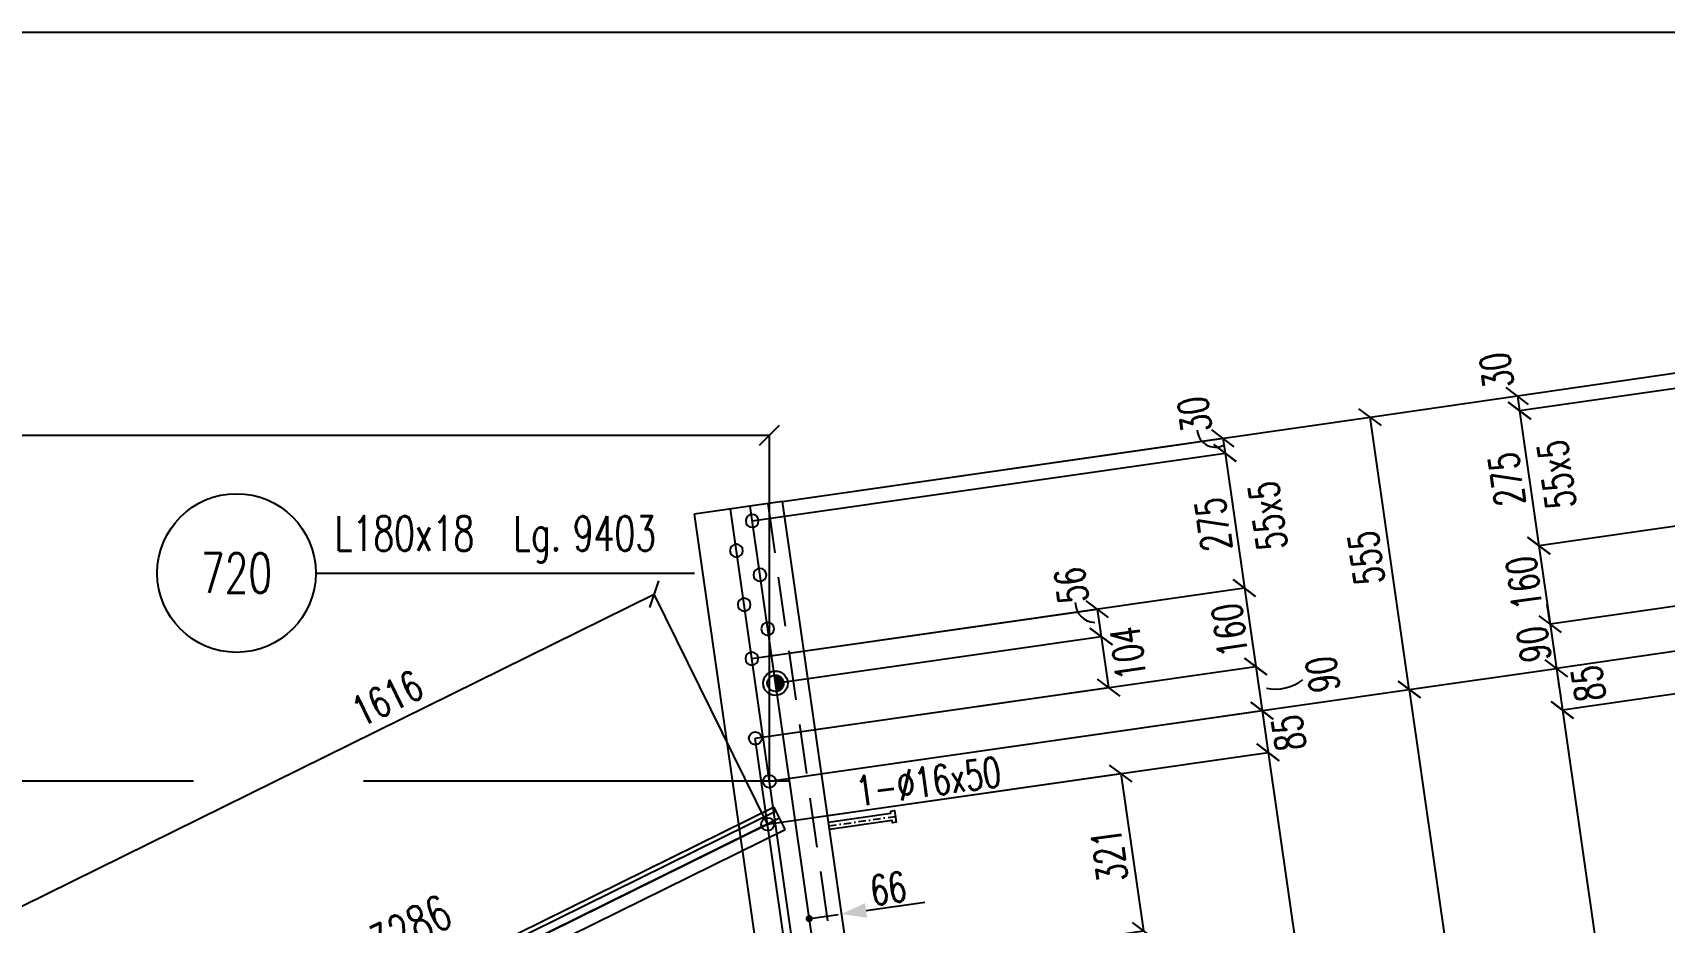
# Model space of a CAD drawing. Extents: x 144362 to 160582, y -59241 to -47761.
# Drawn here: x 150772 to 154064, y -49556 to -47761 of the extents above; entities that cross this region are included whole.
import ezdxf
from ezdxf.enums import TextEntityAlignment as Align

# ---------------------------------------------------------------- set-up
doc = ezdxf.new("R2010")
doc.units = 0
doc.header["$LTSCALE"] = 200
doc.header["$MEASUREMENT"] = 0
doc.linetypes.add('DASHDOT', pattern=[1, 0.5, -0.25, 0, -0.25])
doc.linetypes.add('DASHED', pattern=[0.75, 0.5, -0.25])
doc.layers.get('0').update_dxf_attribs({"linetype": 'CONTINUOUS'})
doc.layers.get('DEFPOINTS').update_dxf_attribs({"linetype": 'CONTINUOUS'})
for name, color, linetype in [('ASSI', 3, 'CONTINUOUS'), ('BOLLINI_1', 7, 'CONTINUOUS'), ('Echelon', 3, 'CONTINUOUS'), ('FORI', 2, 'CONTINUOUS'), ('LINEA_ANG', 2, 'CONTINUOUS'), ('LS', 7, 'CONTINUOUS'), ('MZ', 6, 'DASHDOT'), ('QT_MAL', 7, 'CONTINUOUS'), ('QT_MPR', 7, 'CONTINUOUS'), ('QT_MSP', 7, 'CONTINUOUS'), ('TRAT-Y', 7, 'DASHED')]:
    doc.layers.add(name, color=color, linetype=linetype)
doc.styles.add('QUOTE', font='ROMANS8.SHX', dxfattribs={"width": 0.7})
doc.styles.add('RQL', font='ROMANS8.SHX', dxfattribs={"width": 0.7})
doc.styles.add('RS', font='ROMANS8.shx', dxfattribs={"width": 0.7})
doc.styles.get("Standard").update_dxf_attribs({"font": 'ROMANS8.SHX', "width": 0.7})
doc.dimstyles.new('FRECCE1', dxfattribs={"dimtxt": 60, "dimasz": 6.66, "dimexe": 0, "dimexo": 0, "dimgap": 1, "dimtad": 1, "dimdec": 0, "dimzin": 0, "dimdsep": 46, "dimtxsty": 'RS', "dimblk1": 'QUOTP', "dimblk2": 'QUOTF', "dimsah": 1, "dimcen": 0, "dimclrd": 2, "dimclre": 2, "dimclrt": 7, "dimadec": 0, "dimazin": 0, "dimtfac": 1, "dimtdec": 0, "dimtix": 1, "dimtmove": 2, "dimatfit": 3, "dimldrblk": 'QUOTP', "dimfxl": 1, "dimtolj": 1, "dimtzin": 0, "dimarcsym": 0})
doc.dimstyles.new('TRATTO_20', dxfattribs={"dimscale": 0, "dimtxt": 60, "dimasz": 40, "dimexe": 0, "dimexo": 0, "dimgap": 10, "dimtad": 1, "dimrnd": 0.5, "dimdsep": 46, "dimtxsty": 'RS', "dimblk1": 'OBLIQUE', "dimblk2": 'OBLIQUE', "dimsah": 1, "dimcen": 0.09, "dimclrd": 2, "dimclre": 2, "dimclrt": 7, "dimadec": 0, "dimazin": 0, "dimtfac": 1, "dimtix": 1, "dimtmove": 2, "dimatfit": 3, "dimfxl": 1, "dimtolj": 1, "dimtzin": 0, "dimarcsym": 0})

# ---------------------------------------------------------------- blocks, each defined once
blk = doc.blocks.new('16')
blk.add_circle((0, 0), 1)
blk = doc.blocks.new('ASSE98')
blk.add_line((0, 0), (1, 0))
at = {"color": 7, "style": 'QUOTE', "width": 0.5, "flags": 1}
for tag, p in [('TI', (1.38308, 6.82731)), ('DI_S', (1.38308, 6.42178)), ('D_S', (1.38308, 6.02092)), ('E_S', (1.38308, 5.68065)), ('NFORI', (1.36454, 5.29792)), ('ALAR', (1.36349, 4.93246)), ('FAM', (1.3775, 4.54645)), ('ALA', (1.38308, 4.19257)), ('DISP2', (1.38308, 3.84971)), ('DISP1', (1.38308, 3.50686)), ('PINZAF', (1.38308, 3.164)), ('PINZAI', (1.38308, 2.82114)), ('TRP', (1.38308, 2.47829)), ('NP', (1.38308, 2.13543)), ('SV', (1.38308, 1.79257)), ('PESO', (1.38308, 1.44971)), ('QUA', (1.38308, 1.10686)), ('LUN', (1.38308, 0.764)), ('PROF', (1.38308, 0.42114)), ('POS', (1.38308, 0.07829))]:
    blk.add_attdef(tag, p, '', height=0.2, dxfattribs=at)
at = {"color": 7, "flags": 1}
for tag, p in [('LAV1', (3.07431, 6.82847)), ('LAV2', (3.07431, 6.49513)), ('LAV3', (3.07431, 6.1618)), ('LAV4', (3.07431, 5.82847)), ('LAV5', (3.07431, 5.49513)), ('LAV6', (3.07431, 5.1618)), ('LAV7', (3.07431, 4.82847)), ('LAV8', (3.07431, 4.49513)), ('LAV9', (3.07431, 4.1618)), ('LAV10', (3.07431, 3.82847))]:
    blk.add_attdef(tag, p, '', height=0.2, dxfattribs=at)
blk = doc.blocks.new('_OBLIQUE')
at = {"color": 0, "linetype": 'ByBlock'}
blk.add_line((-0.5, -0.5), (0.5, 0.5), dxfattribs=at)
blk = doc.blocks.new('*D31')
at = {"layer": 'DEFPOINTS', "color": 0, "transparency": 16777216}
for p in [(152258.6, -49271.5), (153766.6, -50599.7), (152460, -50787.2)]:
    blk.add_point(p, dxfattribs=at)
at = {"layer": 'QT_MPR', "color": 2, "lineweight": -2, "transparency": 16777216}
for p, q in [((152258.6, -49271.5), (153549.4, -49086.3)), ((153549.4, -49086.3), (153766.6, -50599.7)), ((152460, -50787.2), (153766.6, -50599.7))]:
    blk.add_line(p, q, dxfattribs=at)
at = {"layer": 'QT_MPR', "color": 2, "lineweight": -2, "transparency": 16777216, "xscale": 40, "yscale": 40, "zscale": 40}
for p, rotation in [((153549.4, -49086.3), 98.16615670567593), ((153766.6, -50599.7), 278.166156705676)]:
    blk.add_blockref('_OBLIQUE', p, dxfattribs=dict(at, rotation=rotation))
at = {"layer": 'QT_MPR', "color": 7, "transparency": 16777216, "insert": (153605.8, -49851.4), "char_height": 60, "attachment_point": 5, "rotation": 98.1662, "style": 'RS'}
blk.add_mtext('\\A1;1529', dxfattribs=at)
blk = doc.blocks.new('*D30')
at = {"layer": 'DEFPOINTS', "color": 0, "transparency": 16777216}
for p in [(152254.9, -49358), (153460.4, -50578), (152450.7, -50722.9)]:
    blk.add_point(p, dxfattribs=at)
at = {"layer": 'QT_MPR', "color": 2, "lineweight": -2, "transparency": 16777216}
for p, q in [((152254.9, -49358), (153264.5, -49213.1)), ((153264.5, -49213.1), (153460.4, -50578)), ((152450.7, -50722.9), (153460.4, -50578))]:
    blk.add_line(p, q, dxfattribs=at)
at = {"layer": 'QT_MPR', "color": 2, "lineweight": -2, "transparency": 16777216, "xscale": 40, "yscale": 40, "zscale": 40}
for p, rotation in [((153264.5, -49213.1), 98.16615670567593), ((153460.4, -50578), 278.166156705676)]:
    blk.add_blockref('_OBLIQUE', p, dxfattribs=dict(at, rotation=rotation))
at = {"layer": 'QT_MPR', "color": 7, "transparency": 16777216, "insert": (153316.5, -49898.6), "char_height": 60, "attachment_point": 5, "rotation": 98.1662, "style": 'RS'}
blk.add_mtext('\\A1;1379', dxfattribs=at)
blk = doc.blocks.new('*D17')
at = {"layer": 'DEFPOINTS', "color": 0, "transparency": 16777216}
for p in [(153177.9, -48609.3), (152284.7, -48707.1), (152223.7, -48746.2)]:
    blk.add_point(p, dxfattribs=at)
at = {"layer": 'QT_MPR', "color": 2, "lineweight": -2, "transparency": 16777216}
for p, q in [((152284.7, -48707.1), (153173.6, -48579.6)), ((153173.6, -48579.6), (153177.9, -48609.3)), ((152223.7, -48746.2), (153177.9, -48609.3))]:
    blk.add_line(p, q, dxfattribs=at)
at = {"layer": 'QT_MPR', "color": 2, "lineweight": -2, "transparency": 16777216, "xscale": 40, "yscale": 40, "zscale": 40}
for p, rotation in [((153173.6, -48579.6), 98.16615670567533), ((153177.9, -48609.3), 278.1661567056753)]:
    blk.add_blockref('_OBLIQUE', p, dxfattribs=dict(at, rotation=rotation))
at = {"layer": 'QT_MPR', "color": 7, "transparency": 16777216, "insert": (153116.3, -48531.8), "char_height": 60, "attachment_point": 5, "rotation": 98.1662, "style": 'RS'}
blk.add_mtext('\\A1;30', dxfattribs=at)
blk = doc.blocks.new('*D18')
at = {"layer": 'DEFPOINTS', "color": 0, "transparency": 16777216}
for p in [(152223.7, -48746.2), (153216.9, -48881.5), (152223.1, -49024.1)]:
    blk.add_point(p, dxfattribs=at)
at = {"layer": 'QT_MPR', "color": 2, "lineweight": -2, "transparency": 16777216}
for p, q in [((152223.7, -48746.2), (153177.9, -48609.3)), ((153177.9, -48609.3), (153216.9, -48881.5)), ((152223.1, -49024.1), (153216.9, -48881.5))]:
    blk.add_line(p, q, dxfattribs=at)
at = {"layer": 'QT_MPR', "color": 2, "lineweight": -2, "transparency": 16777216, "xscale": 40, "yscale": 40, "zscale": 40}
for p, rotation in [((153177.9, -48609.3), 98.16615670567533), ((153216.9, -48881.5), 278.1661567056753)]:
    blk.add_blockref('_OBLIQUE', p, dxfattribs=dict(at, rotation=rotation))
at = {"layer": 'QT_MPR', "color": 7, "transparency": 16777216, "insert": (153264.2, -48735.8), "char_height": 60, "attachment_point": 5, "rotation": 98.1662, "style": 'RS'}
blk.add_mtext('\\A1;55x5', dxfattribs=at)
blk = doc.blocks.new('*D19')
at = {"layer": 'DEFPOINTS', "color": 0, "transparency": 16777216}
for p in [(152223.7, -48746.2), (153216.9, -48881.5), (152223.1, -49024.1)]:
    blk.add_point(p, dxfattribs=at)
at = {"layer": 'QT_MPR', "color": 2, "lineweight": -2, "transparency": 16777216}
for p, q in [((152223.7, -48746.2), (153177.9, -48609.3)), ((153177.9, -48609.3), (153216.9, -48881.5)), ((152223.1, -49024.1), (153216.9, -48881.5))]:
    blk.add_line(p, q, dxfattribs=at)
at = {"layer": 'QT_MPR', "color": 2, "lineweight": -2, "transparency": 16777216, "xscale": 40, "yscale": 40, "zscale": 40}
for p, rotation in [((153177.9, -48609.3), 98.16615670567533), ((153216.9, -48881.5), 278.1661567056753)]:
    blk.add_blockref('_OBLIQUE', p, dxfattribs=dict(at, rotation=rotation))
at = {"layer": 'QT_MPR', "color": 7, "transparency": 16777216, "insert": (153154.1, -48753.5), "char_height": 60, "attachment_point": 5, "rotation": 98.1662, "style": 'RS'}
blk.add_mtext('\\A1;275', dxfattribs=at)
blk = doc.blocks.new('*D20')
at = {"layer": 'DEFPOINTS', "color": 0, "transparency": 16777216}
for p in [(152223.1, -49024.1), (153239.7, -49039.8), (152230, -49184.7)]:
    blk.add_point(p, dxfattribs=at)
at = {"layer": 'QT_MPR', "color": 2, "lineweight": -2, "transparency": 16777216}
for p, q in [((152223.1, -49024.1), (153216.9, -48881.5)), ((153216.9, -48881.5), (153239.7, -49039.8)), ((152230, -49184.7), (153239.7, -49039.8))]:
    blk.add_line(p, q, dxfattribs=at)
at = {"layer": 'QT_MPR', "color": 2, "lineweight": -2, "transparency": 16777216, "xscale": 40, "yscale": 40, "zscale": 40}
for p, rotation in [((153216.9, -48881.5), 98.16615670567533), ((153239.7, -49039.8), 278.1661567056753)]:
    blk.add_blockref('_OBLIQUE', p, dxfattribs=dict(at, rotation=rotation))
at = {"layer": 'QT_MPR', "color": 7, "transparency": 16777216, "insert": (153187.5, -48966.8), "char_height": 60, "attachment_point": 5, "rotation": 98.1662, "style": 'RS'}
blk.add_mtext('\\A1;160', dxfattribs=at)
blk = doc.blocks.new('*D21')
at = {"layer": 'DEFPOINTS', "color": 0, "transparency": 16777216}
for p in [(153252.5, -49128.9), (152230, -49184.7), (152258.6, -49271.5)]:
    blk.add_point(p, dxfattribs=at)
at = {"layer": 'QT_MPR', "color": 2, "lineweight": -2, "transparency": 16777216}
for p, q in [((152230, -49184.7), (153239.7, -49039.8)), ((153239.7, -49039.8), (153252.5, -49128.9)), ((152258.6, -49271.5), (153252.5, -49128.9))]:
    blk.add_line(p, q, dxfattribs=at)
at = {"layer": 'QT_MPR', "color": 2, "lineweight": -2, "transparency": 16777216, "xscale": 40, "yscale": 40, "zscale": 40}
for p, rotation in [((153239.7, -49039.8), 98.16615670567533), ((153252.5, -49128.9), 278.1661567056753)]:
    blk.add_blockref('_OBLIQUE', p, dxfattribs=dict(at, rotation=rotation))
at = {"layer": 'QT_MPR', "color": 7, "transparency": 16777216, "insert": (153374.8, -49055.8), "char_height": 60, "attachment_point": 5, "rotation": 98.1662, "style": 'RS'}
blk.add_mtext('\\A1;90', dxfattribs=at)
blk = doc.blocks.new('*D22')
at = {"layer": 'DEFPOINTS', "color": 0, "transparency": 16777216}
for p in [(153470.6, -48537), (152284.7, -48707.1), (152258.6, -49271.5)]:
    blk.add_point(p, dxfattribs=at)
at = {"layer": 'LS', "color": 2, "lineweight": -2, "transparency": 16777216}
for p, q in [((152284.7, -48707.1), (153470.6, -48537)), ((153549.4, -49086.3), (153470.6, -48537)), ((152258.6, -49271.5), (153549.4, -49086.3))]:
    blk.add_line(p, q, dxfattribs=at)
at = {"layer": 'LS', "color": 2, "lineweight": -2, "transparency": 16777216, "xscale": 40, "yscale": 40, "zscale": 40}
for p, rotation in [((153470.6, -48537), 98.16615670567533), ((153549.4, -49086.3), 278.1661567056753)]:
    blk.add_blockref('_OBLIQUE', p, dxfattribs=dict(at, rotation=rotation))
at = {"layer": 'LS', "color": 7, "transparency": 16777216, "insert": (153462.8, -48820.9), "char_height": 60, "attachment_point": 5, "rotation": 98.1662, "style": 'RS'}
blk.add_mtext('\\A1;555', dxfattribs=at)
blk = doc.blocks.new('*D23')
at = {"layer": 'DEFPOINTS', "color": 0, "transparency": 16777216}
for p in [(154656.4, -48366.8), (154726, -48387.1), (153771.8, -48524)]:
    blk.add_point(p, dxfattribs=at)
at = {"layer": 'QT_MPR', "color": 2, "lineweight": -2, "transparency": 16777216}
for p, q in [((154656.4, -48366.8), (153767.5, -48494.3)), ((154726, -48387.1), (153771.8, -48524)), ((153767.5, -48494.3), (153771.8, -48524))]:
    blk.add_line(p, q, dxfattribs=at)
at = {"layer": 'QT_MPR', "color": 2, "lineweight": -2, "transparency": 16777216, "xscale": 40, "yscale": 40, "zscale": 40}
for p, rotation in [((153767.5, -48494.3), 98.16615670567491), ((153771.8, -48524), 278.1661567056749)]:
    blk.add_blockref('_OBLIQUE', p, dxfattribs=dict(at, rotation=rotation))
at = {"layer": 'QT_MPR', "color": 7, "transparency": 16777216, "insert": (153725.8, -48443), "char_height": 60, "attachment_point": 5, "rotation": 98.1662, "style": 'RS'}
blk.add_mtext('\\A1;30', dxfattribs=at)
blk = doc.blocks.new('*D24')
at = {"layer": 'DEFPOINTS', "color": 0, "transparency": 16777216}
for p in [(154726, -48387.1), (154804.7, -48653.6), (153810.9, -48796.2)]:
    blk.add_point(p, dxfattribs=at)
at = {"layer": 'QT_MPR', "color": 2, "lineweight": -2, "transparency": 16777216}
for p, q in [((154726, -48387.1), (153771.8, -48524)), ((153771.8, -48524), (153810.9, -48796.2)), ((154804.7, -48653.6), (153810.9, -48796.2))]:
    blk.add_line(p, q, dxfattribs=at)
at = {"layer": 'QT_MPR', "color": 2, "lineweight": -2, "transparency": 16777216, "xscale": 40, "yscale": 40, "zscale": 40}
for p, rotation in [((153771.8, -48524), 98.16615670567491), ((153810.9, -48796.2), 278.1661567056749)]:
    blk.add_blockref('_OBLIQUE', p, dxfattribs=dict(at, rotation=rotation))
at = {"layer": 'QT_MPR', "color": 7, "transparency": 16777216, "insert": (153847, -48652.7), "char_height": 60, "attachment_point": 5, "rotation": 98.1662, "style": 'RS'}
blk.add_mtext('\\A1;55x5', dxfattribs=at)
blk = doc.blocks.new('*D25')
at = {"layer": 'DEFPOINTS', "color": 0, "transparency": 16777216}
for p in [(154726, -48387.1), (154804.7, -48653.6), (153810.9, -48796.2)]:
    blk.add_point(p, dxfattribs=at)
at = {"layer": 'QT_MPR', "color": 2, "lineweight": -2, "transparency": 16777216}
for p, q in [((154726, -48387.1), (153771.8, -48524)), ((153771.8, -48524), (153810.9, -48796.2)), ((154804.7, -48653.6), (153810.9, -48796.2))]:
    blk.add_line(p, q, dxfattribs=at)
at = {"layer": 'QT_MPR', "color": 2, "lineweight": -2, "transparency": 16777216, "xscale": 40, "yscale": 40, "zscale": 40}
for p, rotation in [((153771.8, -48524), 98.16615670567491), ((153810.9, -48796.2), 278.1661567056749)]:
    blk.add_blockref('_OBLIQUE', p, dxfattribs=dict(at, rotation=rotation))
at = {"layer": 'QT_MPR', "color": 7, "transparency": 16777216, "insert": (153745.9, -48662.4), "char_height": 60, "attachment_point": 5, "rotation": 98.1662, "style": 'RS'}
blk.add_mtext('\\A1;275', dxfattribs=at)
blk = doc.blocks.new('*D26')
at = {"layer": 'DEFPOINTS', "color": 0, "transparency": 16777216}
for p in [(154804.7, -48653.6), (154843.2, -48809.7), (153833.6, -48954.6)]:
    blk.add_point(p, dxfattribs=at)
at = {"layer": 'QT_MPR', "color": 2, "lineweight": -2, "transparency": 16777216}
for p, q in [((154804.7, -48653.6), (153810.9, -48796.2)), ((153810.9, -48796.2), (153833.6, -48954.6)), ((154843.2, -48809.7), (153833.6, -48954.6))]:
    blk.add_line(p, q, dxfattribs=at)
at = {"layer": 'QT_MPR', "color": 2, "lineweight": -2, "transparency": 16777216, "xscale": 40, "yscale": 40, "zscale": 40}
for p, rotation in [((153810.9, -48796.2), 98.16615670567491), ((153833.6, -48954.6), 278.1661567056749)]:
    blk.add_blockref('_OBLIQUE', p, dxfattribs=dict(at, rotation=rotation))
at = {"layer": 'QT_MPR', "color": 7, "transparency": 16777216, "insert": (153781.2, -48871.6), "char_height": 60, "attachment_point": 5, "rotation": 98.1662, "style": 'RS'}
blk.add_mtext('\\A1;160', dxfattribs=at)
blk = doc.blocks.new('*D27')
at = {"layer": 'DEFPOINTS', "color": 0, "transparency": 16777216}
for p in [(154843.2, -48809.7), (154840.2, -48901.1), (153846.4, -49043.7)]:
    blk.add_point(p, dxfattribs=at)
at = {"layer": 'QT_MPR', "color": 2, "lineweight": -2, "transparency": 16777216}
for p, q in [((154843.2, -48809.7), (153833.6, -48954.6)), ((153833.6, -48954.6), (153827.9, -48915)), ((154840.2, -48901.1), (153846.4, -49043.7)), ((153833.6, -48954.6), (153846.4, -49043.7)), ((153846.4, -49043.7), (153852.1, -49083.3))]:
    blk.add_line(p, q, dxfattribs=at)
at = {"layer": 'QT_MPR', "color": 2, "lineweight": -2, "transparency": 16777216, "xscale": 40, "yscale": 40, "zscale": 40}
for p, rotation in [((153833.6, -48954.6), 278.1661567056749), ((153846.4, -49043.7), 98.16615670567491)]:
    blk.add_blockref('_OBLIQUE', p, dxfattribs=dict(at, rotation=rotation))
at = {"layer": 'QT_MPR', "color": 7, "transparency": 16777216, "insert": (153800.7, -48994.9), "char_height": 60, "attachment_point": 5, "rotation": 98.1662, "style": 'RS'}
blk.add_mtext('\\A1;90', dxfattribs=at)
blk = doc.blocks.new('*D28')
at = {"layer": 'DEFPOINTS', "color": 0, "transparency": 16777216}
for p in [(153264.5, -49213.1), (152258.6, -49271.5), (152254.9, -49358)]:
    blk.add_point(p, dxfattribs=at)
at = {"layer": 'QT_MPR', "color": 2, "lineweight": -2, "transparency": 16777216}
for p, q in [((152258.6, -49271.5), (153252.5, -49128.9)), ((153252.5, -49128.9), (153264.5, -49213.1)), ((152254.9, -49358), (153264.5, -49213.1))]:
    blk.add_line(p, q, dxfattribs=at)
at = {"layer": 'QT_MPR', "color": 2, "lineweight": -2, "transparency": 16777216, "xscale": 40, "yscale": 40, "zscale": 40}
for p, rotation in [((153252.5, -49128.9), 98.16615670567533), ((153264.5, -49213.1), 278.1661567056753)]:
    blk.add_blockref('_OBLIQUE', p, dxfattribs=dict(at, rotation=rotation))
at = {"layer": 'QT_MPR', "color": 7, "transparency": 16777216, "insert": (153306.5, -49174), "char_height": 60, "attachment_point": 5, "rotation": 98.1662, "style": 'RS'}
blk.add_mtext('\\A1;85', dxfattribs=at)
blk = doc.blocks.new('*D29')
at = {"layer": 'DEFPOINTS', "color": 0, "transparency": 16777216}
for p in [(154840.2, -48901.1), (154868.1, -48983), (153858.4, -49127.8)]:
    blk.add_point(p, dxfattribs=at)
at = {"layer": 'QT_MPR', "color": 2, "lineweight": -2, "transparency": 16777216}
for p, q in [((154840.2, -48901.1), (153846.4, -49043.7)), ((154868.1, -48983), (153858.4, -49127.8)), ((153846.4, -49043.7), (153858.4, -49127.8))]:
    blk.add_line(p, q, dxfattribs=at)
at = {"layer": 'QT_MPR', "color": 2, "lineweight": -2, "transparency": 16777216, "xscale": 40, "yscale": 40, "zscale": 40}
for p, rotation in [((153846.4, -49043.7), 98.16615670567514), ((153858.4, -49127.8), 278.1661567056751)]:
    blk.add_blockref('_OBLIQUE', p, dxfattribs=dict(at, rotation=rotation))
at = {"layer": 'QT_MPR', "color": 7, "transparency": 16777216, "insert": (153911.1, -49074.1), "char_height": 60, "attachment_point": 5, "rotation": 98.1662, "style": 'RS'}
blk.add_mtext('\\A1;85', dxfattribs=at)
blk = doc.blocks.new('*D43')
at = {"layer": 'DEFPOINTS', "color": 0, "transparency": 16777216}
for p in [(154868.1, -48983), (155064, -50347.9), (154054.3, -50492.8)]:
    blk.add_point(p, dxfattribs=at)
at = {"layer": 'QT_MPR', "color": 2, "lineweight": -2, "transparency": 16777216}
for p, q in [((154868.1, -48983), (153858.4, -49127.8)), ((153858.4, -49127.8), (154054.3, -50492.8)), ((155064, -50347.9), (154054.3, -50492.8))]:
    blk.add_line(p, q, dxfattribs=at)
at = {"layer": 'QT_MPR', "color": 2, "lineweight": -2, "transparency": 16777216, "xscale": 40, "yscale": 40, "zscale": 40}
for p, rotation in [((153858.4, -49127.8), 98.16615670567593), ((154054.3, -50492.8), 278.166156705676)]:
    blk.add_blockref('_OBLIQUE', p, dxfattribs=dict(at, rotation=rotation))
at = {"layer": 'QT_MPR', "color": 7, "transparency": 16777216, "insert": (153901.3, -49802.9), "char_height": 60, "attachment_point": 5, "rotation": 98.1662, "style": 'RS'}
blk.add_mtext('\\A1;1379', dxfattribs=at)
blk = doc.blocks.new('QUOTP')
at = {"layer": 'ASSI', "color": 2, "const_width": 1.07}
blk.add_lwpolyline([(-0.53, 0, 1), (0.53, 0, 1)], format="xyb", close=True, dxfattribs=at)
blk = doc.blocks.new('QUOTF')
at = {"layer": 'LS', "color": 2}
blk.add_line((7.5, 0), (25.5, 0), dxfattribs=at)
blk.add_solid([(7.5, 2.25), (0, 0), (7.5, -2.25)], dxfattribs=at)
blk = doc.blocks.new('*D167')
at = {"layer": 'DEFPOINTS', "color": 0, "transparency": 16777216}
for p in [(152404.1, -49539.2), (152404.1, -49539.2), (152338.8, -49548.5)]:
    blk.add_point(p, dxfattribs=at)
at = {"layer": 'QT_MAL', "color": 2, "lineweight": -2, "transparency": 16777216}
blk.add_line((152345.4, -49547.6), (152397.5, -49540.1), dxfattribs=at)
at = {"layer": 'QT_MAL', "color": 2, "lineweight": -2, "transparency": 16777216, "xscale": 6.66, "yscale": 6.66, "zscale": 6.66}
for name, p, rotation in [('QUOTF', (152404.1, -49539.2), 8.166156705674926), ('QUOTP', (152338.8, -49548.5), 188.1661567056749)]:
    blk.add_blockref(name, p, dxfattribs=dict(at, rotation=rotation))
at = {"layer": 'QT_MAL', "color": 7, "transparency": 16777216, "insert": (152498.2, -49487.8), "char_height": 60, "attachment_point": 5, "rotation": 8.1662, "style": 'RS'}
blk.add_mtext('\\A1;66', dxfattribs=at)
blk = doc.blocks.new('*D61')
at = {"layer": 'DEFPOINTS', "color": 0, "transparency": 16777216}
for p in [(152026.2, -48894.2), (152254.9, -49358), (150805.6, -50072.6)]:
    blk.add_point(p, dxfattribs=at)
at = {"layer": 'QT_MPR', "color": 2, "lineweight": -2, "transparency": 16777216}
for p, q in [((150576.9, -49608.8), (152026.2, -48894.2)), ((152254.9, -49358), (152026.2, -48894.2)), ((150805.6, -50072.6), (150576.9, -49608.8))]:
    blk.add_line(p, q, dxfattribs=at)
at = {"layer": 'QT_MPR', "color": 2, "lineweight": -2, "transparency": 16777216, "xscale": 40, "yscale": 40, "zscale": 40}
for p, rotation in [((152026.2, -48894.2), 26.2485431822919), ((150576.9, -49608.8), 206.2485431822919)]:
    blk.add_blockref('_OBLIQUE', p, dxfattribs=dict(at, rotation=rotation))
at = {"layer": 'QT_MPR', "color": 7, "transparency": 16777216, "insert": (151487.5, -49104.2), "char_height": 60, "attachment_point": 5, "rotation": 26.2485, "style": 'RS'}
blk.add_mtext('\\A1;1616', dxfattribs=at)
blk = doc.blocks.new('xxx')
blk.add_circle((0, 0), 8)
at = {"color": 3, "style": 'RQL', "width": 0.7}
blk.add_attdef('POS', text='', height=4, dxfattribs=at).set_placement((0, 0), align=Align.MIDDLE)
at = {"color": 3, "style": 'RQL', "width": 0.7, "flags": 1}
blk.add_attdef('POS1', (-0.39, -5.42), '', height=2, dxfattribs=at)
at = {"style": 'RQL', "width": 0.7, "flags": 1}
blk.add_attdef('TIPO', (-0.39, -8.66), '', height=2, dxfattribs=at)
blk = doc.blocks.new('*D65')
at = {"layer": 'DEFPOINTS', "color": 0, "transparency": 16777216}
for p in [(148471, -48573.4), (152258.6, -48573.4), (152258.6, -49271.5)]:
    blk.add_point(p, dxfattribs=at)
at = {"layer": 'QT_MPR', "color": 2, "lineweight": -2, "transparency": 16777216}
for p in [(148471, -48573.4), (152258.6, -49271.5)]:
    blk.add_line(p, (152258.6, -48573.4), dxfattribs=at)
at = {"layer": 'QT_MPR', "color": 2, "lineweight": -2, "transparency": 16777216, "xscale": 40, "yscale": 40, "zscale": 40, "rotation": 180}
blk.add_blockref('_OBLIQUE', (148471, -48573.4), dxfattribs=at)
at = {"layer": 'QT_MPR', "color": 2, "lineweight": -2, "transparency": 16777216, "xscale": 40, "yscale": 40, "zscale": 40}
blk.add_blockref('_OBLIQUE', (152258.6, -48573.4), dxfattribs=at)
at = {"layer": 'QT_MPR', "color": 7, "transparency": 16777216, "insert": (150364.8, -48533.4), "char_height": 60, "attachment_point": 5, "style": 'RS'}
blk.add_mtext('\\A1;3787.5', dxfattribs=at)
blk = doc.blocks.new('*D67')
at = {"layer": 'DEFPOINTS', "color": 0, "transparency": 16777216}
for p in [(155169.5, -49271.5), (156699.3, -49271.5), (153604, -58365.7)]:
    blk.add_point(p, dxfattribs=at)
at = {"layer": 'LS', "color": 2, "lineweight": -2, "transparency": 16777216}
for p, q in [((155169.5, -49271.5), (156699.3, -49271.5)), ((156699.3, -58365.7), (156699.3, -49271.5)), ((153604, -58365.7), (156699.3, -58365.7))]:
    blk.add_line(p, q, dxfattribs=at)
at = {"layer": 'LS', "color": 2, "lineweight": -2, "transparency": 16777216, "xscale": 40, "yscale": 40, "zscale": 40}
for p, rotation in [((156699.3, -49271.5), 90), ((156699.3, -58365.7), 270)]:
    blk.add_blockref('_OBLIQUE', p, dxfattribs=dict(at, rotation=rotation))
at = {"layer": 'LS', "color": 7, "transparency": 16777216, "insert": (156659.3, -53818.6), "char_height": 60, "attachment_point": 5, "rotation": 90, "style": 'RS'}
blk.add_mtext('\\A1;9000', dxfattribs=at)
blk = doc.blocks.new('bull')
at = {"style": 'RS', "width": 0.7, "flags": 1}
for tag, p in [('NN', (-12.25, 0)), ('DIAMETRO', (0, -4.86)), ('SERRAGGIO', (0, -9.71)), ('LUNGHEZZA', (0, -14.57)), ('NB', (0, -19.43)), ('TIPO', (0, -24.12)), ('EL', (-0.14, -29))]:
    blk.add_attdef(tag, p, '', height=3, dxfattribs=at)
at = {"style": 'RS', "width": 0.7}
blk.add_attdef('BULLONE', (0, 0), '', height=3, dxfattribs=at)
blk = doc.blocks.new('P20')
at = {"color": 0}
for p, q in [((0, 0.98), (0.02, 1)), ((0, 0.94), (0.06, 1)), ((1, -0.01), (0, 0.99)), ((0, 0.89), (0.1, 0.99)), ((0, 0.85), (0.14, 0.99)), ((0, 0.8), (0.18, 0.98)), ((0, 0.76), (0.22, 0.98)), ((0, 0.71), (0.25, 0.97)), ((0, 0.67), (0.29, 0.96)), ((1, -0.05), (0, 0.95)), ((0, 0.62), (0.32, 0.95)), ((0, 0.58), (0.36, 0.93)), ((0, 0.53), (0.39, 0.92)), ((0, 0.49), (0.42, 0.91)), ((1, -0.09), (0, 0.9)), ((0, 0.44), (0.45, 0.89)), ((0, 0.4), (0.48, 0.88)), ((0.99, -0.13), (0, 0.86)), ((0, 0.35), (0.51, 0.86)), ((0, 0.31), (0.54, 0.84)), ((0, 0.26), (0.56, 0.83)), ((0.99, -0.17), (0, 0.81)), ((0, 0.22), (0.59, 0.81)), ((0, 0.17), (0.61, 0.79)), ((0.98, -0.21), (0, 0.77)), ((0, 0.13), (0.64, 0.77)), ((0, 0.08), (0.66, 0.75)), ((0, 0.04), (0.69, 0.73)), ((0.97, -0.25), (0, 0.72)), ((0, -0.01), (0.71, 0.7)), ((0.96, -0.28), (0, 0.68)), ((0, -0.05), (0.73, 0.68)), ((0, -0.1), (0.75, 0.66)), ((0.95, -0.32), (0, 0.63)), ((0, -0.14), (0.77, 0.63)), ((0, -0.19), (0.79, 0.61)), ((0.94, -0.35), (0, 0.59)), ((0, -0.23), (0.81, 0.58)), ((0, -0.28), (0.83, 0.56)), ((0.92, -0.38), (0, 0.54)), ((0, -0.32), (0.85, 0.53)), ((0.91, -0.41), (0, 0.5)), ((0, -0.36), (0.87, 0.5)), ((0, -0.41), (0.88, 0.47)), ((0.9, -0.44), (0, 0.45)), ((0, -0.45), (0.9, 0.44)), ((0.88, -0.47), (0, 0.41)), ((0, -0.5), (0.91, 0.41)), ((0, -0.54), (0.92, 0.38)), ((0.87, -0.5), (0, 0.36)), ((0, -0.59), (0.94, 0.35)), ((0.85, -0.53), (0, 0.32)), ((0, -0.63), (0.95, 0.31)), ((0, -0.68), (0.96, 0.28)), ((0.83, -0.56), (0, 0.27)), ((0, -0.72), (0.97, 0.25)), ((0.81, -0.58), (0, 0.23)), ((0, -0.77), (0.98, 0.21)), ((0.79, -0.61), (0, 0.18)), ((0, -0.81), (0.99, 0.17)), ((0.77, -0.63), (0, 0.14)), ((0, -0.86), (0.99, 0.13)), ((0.75, -0.66), (0, 0.09)), ((0, -0.9), (1, 0.09)), ((0.73, -0.68), (0, 0.05)), ((0, -0.95), (1, 0.05)), ((0.71, -0.7), (0, 0.01)), ((0, -0.99), (1, 0.01)), ((1, 0.04), (0.04, 1)), ((1, 0.09), (0.09, 1)), ((0.99, 0.14), (0.14, 0.99)), ((0.98, 0.19), (0.19, 0.98)), ((0.97, 0.25), (0.25, 0.97)), ((0.95, 0.31), (0.31, 0.95)), ((0.92, 0.38), (0.38, 0.92)), ((0.88, 0.47), (0.47, 0.88)), ((0.81, 0.59), (0.59, 0.81)), ((0.69, -0.73), (0, -0.04)), ((0.66, -0.75), (0, -0.08)), ((0.64, -0.77), (0, -0.13)), ((0.61, -0.79), (0, -0.17)), ((0.59, -0.81), (0, -0.22)), ((0.56, -0.83), (0, -0.26)), ((0.54, -0.84), (0, -0.31)), ((0.51, -0.86), (0, -0.35)), ((0.48, -0.88), (0, -0.4)), ((0.45, -0.89), (0, -0.44)), ((0.42, -0.91), (0, -0.49)), ((0.39, -0.92), (0, -0.53)), ((0.36, -0.93), (0, -0.58)), ((0.32, -0.95), (0, -0.62)), ((0.29, -0.96), (0, -0.67)), ((0.25, -0.97), (0, -0.71)), ((0.22, -0.98), (0, -0.76)), ((0.18, -0.98), (0, -0.8)), ((0.14, -0.99), (0, -0.85)), ((0.1, -0.99), (0, -0.89)), ((0.04, -1), (1, -0.04)), ((0.09, -1), (1, -0.09)), ((0.14, -0.99), (0.99, -0.14)), ((0.19, -0.98), (0.98, -0.19)), ((0.25, -0.97), (0.97, -0.25)), ((0.31, -0.95), (0.95, -0.31)), ((0.38, -0.92), (0.92, -0.38)), ((0.47, -0.88), (0.88, -0.47)), ((0.59, -0.81), (0.81, -0.59))]:
    blk.add_line(p, q, dxfattribs=at)
for radius in [1.5, 1]:
    blk.add_circle((0, 0), radius)
blk = doc.blocks.new('A$C6E393FD9')
at = {"layer": 'Echelon'}
blk.add_lwpolyline([(2.5, 0), (0, 19.8), (168.6, 41.4), (167.9, 47.2), (177.8, 48.5), (181.8, 17.1), (171.9, 15.8), (171.2, 21.6), (2.5, 0)], close=True, dxfattribs=at)
at = {"layer": 'MZ', "ltscale": 0.2}
blk.add_line((1.3, 9.9), (179.8, 32.8), dxfattribs=at)
blk = doc.blocks.new('*D124')
at = {"layer": 'DEFPOINTS', "color": 0, "transparency": 16777216}
for p in [(152927.9, -48979.5), (152223.1, -49024.1), (152270.7, -49073.8)]:
    blk.add_point(p, dxfattribs=at)
at = {"layer": 'QT_MSP', "color": 2, "lineweight": -2, "transparency": 16777216}
for p, q in [((152223.1, -49024.1), (152920, -48924.1)), ((152920, -48924.1), (152927.9, -48979.5)), ((152270.7, -49073.8), (152927.9, -48979.5))]:
    blk.add_line(p, q, dxfattribs=at)
at = {"layer": 'QT_MSP', "color": 2, "lineweight": -2, "transparency": 16777216, "xscale": 40, "yscale": 40, "zscale": 40}
for p, rotation in [((152920, -48924.1), 98.16615670567593), ((152927.9, -48979.5), 278.166156705676)]:
    blk.add_blockref('_OBLIQUE', p, dxfattribs=dict(at, rotation=rotation))
at = {"layer": 'QT_MSP', "color": 7, "transparency": 16777216, "insert": (152867.9, -48876.3), "char_height": 60, "attachment_point": 5, "rotation": 98.1662, "style": 'RS'}
blk.add_mtext('\\A1;56', dxfattribs=at)
blk = doc.blocks.new('*D123')
at = {"layer": 'DEFPOINTS', "color": 0, "transparency": 16777216}
for p in [(152270.7, -49073.8), (152942.7, -49082.5), (152230, -49184.7)]:
    blk.add_point(p, dxfattribs=at)
at = {"layer": 'QT_MSP', "color": 2, "lineweight": -2, "transparency": 16777216}
for p, q in [((152270.7, -49073.8), (152927.9, -48979.5)), ((152927.9, -48979.5), (152942.7, -49082.5)), ((152230, -49184.7), (152942.7, -49082.5))]:
    blk.add_line(p, q, dxfattribs=at)
at = {"layer": 'QT_MSP', "color": 2, "lineweight": -2, "transparency": 16777216, "xscale": 40, "yscale": 40, "zscale": 40}
for p, rotation in [((152927.9, -48979.5), 98.16615670567593), ((152942.7, -49082.5), 278.166156705676)]:
    blk.add_blockref('_OBLIQUE', p, dxfattribs=dict(at, rotation=rotation))
at = {"layer": 'QT_MSP', "color": 7, "transparency": 16777216, "insert": (152982.2, -49013), "char_height": 60, "attachment_point": 5, "rotation": 98.1662, "style": 'RS'}
blk.add_mtext('\\A1;104', dxfattribs=at)
blk = doc.blocks.new('*D131')
at = {"layer": 'DEFPOINTS', "color": 0, "transparency": 16777216}
for p in [(152254.9, -49358), (153013.2, -49573.4), (152355.9, -49667.7)]:
    blk.add_point(p, dxfattribs=at)
at = {"layer": 'QT_MSP', "color": 2, "lineweight": -2, "transparency": 16777216}
for p, q in [((152254.9, -49358), (152967.6, -49255.7)), ((152967.6, -49255.7), (153013.2, -49573.4)), ((152355.9, -49667.7), (153013.2, -49573.4))]:
    blk.add_line(p, q, dxfattribs=at)
at = {"layer": 'QT_MSP', "color": 2, "lineweight": -2, "transparency": 16777216, "xscale": 40, "yscale": 40, "zscale": 40}
for p, rotation in [((152967.6, -49255.7), 98.16615670567593), ((153013.2, -49573.4), 278.166156705676)]:
    blk.add_blockref('_OBLIQUE', p, dxfattribs=dict(at, rotation=rotation))
at = {"layer": 'QT_MSP', "color": 7, "transparency": 16777216, "insert": (152944.4, -49420.9), "char_height": 60, "attachment_point": 5, "rotation": 98.1662, "style": 'RS'}
blk.add_mtext('\\A1;321', dxfattribs=at)

msp = doc.modelspace()

# ---------------------------------------------------------------- linework, layer by layer
at = {"layer": 'LINEA_ANG'}
for p, q in [((152284.731, -48707.126), (152106.556, -48732.694)), ((153620.373, -58014.783), (152284.731, -48707.126)), ((152106.556, -48732.694), (153442.198, -58040.351)), ((152268.033, -49323.587), (149320.872, -50776.873)), ((149324.632, -50784.496), (152271.792, -49331.21)), ((152290.146, -49368.431), (152268.033, -49323.587)), ((149342.986, -50821.717), (152290.146, -49368.431))]:
    msp.add_line(p, q, dxfattribs=at)
at = {"layer": 'LS', "color": 2}
for p, q in [((153470.55, -48536.726), (153767.508, -48494.112)), ((153549.416, -49086.314), (153846.374, -49043.7))]:
    msp.add_line(p, q, dxfattribs=at)
at = {"layer": 'LS', "color": 6}
for p, q in [((153564.453, -58371.341), (152179.827, -48722.331)), ((153686.765, -58942.092), (152219.421, -48716.649)), ((151343.342, -48851.399), (152107.655, -48851.399)), ((153329.974, -56849.973), (152230.016, -49184.725)), ((151096.657, -49271.539), (148471.048, -49271.539)), ((152299.048, -49271.539), (151439.215, -49271.539)), ((149356.403, -50787.226), (152254.874, -49357.95))]:
    msp.add_line(p, q, dxfattribs=at)
at = {"layer": 'LS', "color": 8}
msp.add_lwpolyline([(144362.383, -47761.325), (144362.383, -59241.325), (157082.383, -59241.325), (157082.383, -57641.325), (160582.383, -57641.325), (160582.383, -47761.325), (144362.383, -47761.325)], close=True, dxfattribs=at)
at = {"layer": 'LS', "color": 2}
for centre, radius, start, end in [((153158.123, -48561.177), 36.351, 183.071517, 296.687509), ((152915.508, -48911.099), 39.83, 179.677322, 269.576621)]:
    msp.add_arc(centre, radius, start, end, dxfattribs=at)
at = {"layer": 'LS', "color": 6}
msp.add_arc((153278.954, -48994.003), 91.482, 258.842994, 307.292646, dxfattribs=at)
at = {"layer": 'TRAT-Y'}
msp.add_line((152255.035, -48711.388), (153590.677, -58019.044), dxfattribs=at)

# ---------------------------------------------------------------- block references
at = {"layer": 'ASSI'}
ref = msp.add_blockref('ASSE98', (153620.373, -58014.783), dxfattribs=dict(at, xscale=9403, rotation=98.16615670567597))
ref.add_attrib('PROF', 'L180x18', (151381.621, -48806.491), dxfattribs={"layer": '0', "color": 2, "height": 70, "style": 'QUOTE', "width": 0.7})
ref.add_attrib('LUN', '9403', (151861.911, -48806.491), dxfattribs={"layer": '0', "color": 2, "height": 70, "style": 'QUOTE', "width": 0.7})
ref.add_attrib('SV', 'Lg.', (151741.792, -48806.491), dxfattribs={"layer": '0', "color": 2, "height": 70, "style": 'QUOTE', "width": 0.7})
ref = msp.add_blockref('ASSE98', (152279.09, -49346.009), dxfattribs=dict(at, xscale=3286, zscale=3286, rotation=206.2485431822919))
ref.add_attrib('PROF', 'L50x4', (151124.713, -49806.768), dxfattribs={"layer": '0', "color": 2, "height": 70, "rotation": 26.248543, "style": 'QUOTE', "width": 0.7})
ref.add_attrib('LUN', '3286', (151473.7, -49634.678), dxfattribs={"layer": '0', "color": 2, "height": 70, "rotation": 26.248543, "style": 'QUOTE', "width": 0.7})
ref.add_attrib('PESO', '3232 C/C T.E.', (151276.414, -49993.514), dxfattribs={"layer": '0', "color": 2, "height": 70, "rotation": 26.248543, "style": 'QUOTE', "width": 0.7})
ref.add_attrib('SV', 'Lg.', (151353.328, -49694.035), dxfattribs={"layer": '0', "color": 2, "height": 70, "rotation": 26.248543, "style": 'QUOTE', "width": 0.7})
at = {"layer": 'BOLLINI_1', "xscale": 20, "yscale": 20, "zscale": 20}
msp.add_blockref('xxx', (151183.342, -48851.399), dxfattribs=at).add_auto_attribs({'POS': '720'})
at = {"layer": 'FORI'}
for name, p, xscale, yscale, zscale, rotation in [('16', (152223.659, -48746.181), -13, 13, 13, 16.33231341134923), ('16', (152191.877, -48806.305), -13, 13, 13, 16.33231341134923), ('16', (152239.284, -48855.065), -13, 13, 13, 16.33231341134923), ('16', (152207.502, -48915.19), -13, 13, 13, 16.33231341134923), ('16', (152254.909, -48963.95), -13, 13, 13, 16.33231341134923), ('16', (152223.127, -49024.074), -13, 13, 13, 16.33231341134923), ('P20', (152270.676, -49073.825), 16.5, 16.5, 16.5, 7.543052222774039), ('16', (152230.016, -49184.725), 13, 13, 13, 0.6750560160000235)]:
    msp.add_blockref(name, p, dxfattribs=dict(at, xscale=xscale, yscale=yscale, zscale=zscale, rotation=rotation))
at = {"layer": 'FORI', "xscale": 13, "yscale": 13, "zscale": 13}
for p in [(152258.638, -49271.539), (152254.874, -49357.95)]:
    msp.add_blockref('16', p, dxfattribs=at)
at = {"layer": 'LS', "color": 7, "xscale": 20, "yscale": 20, "zscale": 20, "rotation": 8.166156705676942}
msp.add_blockref('bull', (152438.439, -49322.607), dxfattribs=at).add_auto_attribs({'BULLONE': '1-%%c16x50                '})
at = {"layer": 'LS', "color": 6, "xscale": 0.7500000000000002, "yscale": 0.7500000000000002, "zscale": 0.7500000000000002, "rotation": 0.8689474030065111}
msp.add_blockref('A$C6E393FD9', (152377.78, -49368.861), dxfattribs=at)

# ---------------------------------------------------------------- dimensions: what is measured, and where the dimension line sits
at = {"layer": 'LS', "color": 6}
dim = msp.add_linear_dim(base=(153470.583, -48536.957), p1=(152258.638, -49271.539), p2=(152284.731, -48707.126), angle=98.166157, dimstyle='TRATTO_20', override={"dimscale": 1}, dxfattribs=at)
dim.commit()
dim.dimension.update_dxf_attribs({"geometry": '*D22', "text_midpoint": (153462.825, -48820.924), "dimtype": 160})
dim = msp.add_linear_dim(base=(156699.292, -49271.539), p1=(153604.048, -58365.66), p2=(155169.507, -49271.539), angle=90, text='9000', dimstyle='TRATTO_20', override={"dimscale": 1}, dxfattribs=at)
dim.commit()
dim.dimension.update_dxf_attribs({"geometry": '*D67', "text_midpoint": (156659.292, -53818.599)})
at = {"layer": 'QT_MAL'}
dim = msp.add_linear_dim(base=(152404.128, -49539.168), p1=(152338.797, -49548.543), p2=(152404.128, -49539.168), angle=8.166157, dimstyle='FRECCE1', dxfattribs=at)
dim.commit()
dim.dimension.update_dxf_attribs({"geometry": '*D167', "text_midpoint": (152498.217, -49487.838), "dimtype": 160})
at = {"layer": 'QT_MPR'}
for base, p1, p2, angle, text, picture, middle in [((153771.801, -48524.024), (154656.436, -48366.788), (154726.026, -48387.093), 98.166157, '30', '*D23', (153725.775, -48442.996)), ((153810.863, -48796.235), (154726.026, -48387.093), (154804.682, -48653.623), 98.166157, '275', '*D25', (153745.944, -48662.424)), ((153810.863, -48796.235), (154726.026, -48387.093), (154804.682, -48653.623), 98.166157, '55x5', '*D24', (153846.986, -48652.679)), ((153177.884, -48609.25), (152284.731, -48707.126), (152223.659, -48746.181), 98.166157, '30', '*D17', (153116.338, -48531.781)), ((153216.947, -48881.462), (152223.659, -48746.181), (152223.127, -49024.074), 98.166157, '55x5', '*D18', (153264.231, -48735.768)), ((153216.947, -48881.462), (152223.659, -48746.181), (152223.127, -49024.074), 98.166157, '275', '*D19', (153154.092, -48753.45)), ((153833.59, -48954.613), (154804.682, -48653.623), (154843.247, -48809.728), 98.166157, '160', '*D26', (153781.205, -48871.629)), ((153846.374, -49043.7), (154843.247, -48809.728), (154840.194, -48901.088), 98.166157, '90', '*D27', (153800.676, -48994.91)), ((152026.178, -48894.171), (150805.639, -50072.588), (152254.874, -49357.95), 26.248543, '1616', '*D61', (151487.53, -49104.198)), ((153239.674, -49039.839), (152223.127, -49024.074), (152230.016, -49184.725), 98.166157, '160', '*D20', (153187.479, -48966.814)), ((153858.448, -49127.838), (154840.194, -48901.088), (154868.105, -48982.953), 98.166157, '85', '*D29', (153911.05, -49074.061)), ((154054.315, -50492.773), (154868.105, -48982.953), (155063.972, -50347.888), 98.166157, '1379', '*D43', (153901.302, -49802.923)), ((153252.458, -49128.927), (152230.016, -49184.725), (152258.638, -49271.539), 98.166157, '90', '*D21', (153374.803, -49055.755)), ((153766.59, -50599.728), (152258.638, -49271.539), (152459.974, -50787.226), 98.166157, '1529', '*D31', (153605.778, -49851.415)), ((153264.531, -49213.065), (152258.638, -49271.539), (152254.874, -49357.95), 98.166157, '85', '*D28', (153306.524, -49174.004)), ((153460.399, -50578), (152254.874, -49357.95), (152450.741, -50722.885), 98.166157, '1379', '*D30', (153316.465, -49898.609))]:
    dim = msp.add_linear_dim(base=base, p1=p1, p2=p2, angle=angle, text=text, dimstyle='TRATTO_20', override={"dimscale": 1}, dxfattribs=at)
    dim.commit()
    dim.dimension.update_dxf_attribs({"geometry": picture, "text_midpoint": middle, "dimtype": 160})
dim = msp.add_linear_dim(base=(152258.638, -48573.353), p1=(148471.048, -48573.353), p2=(152258.638, -49271.539), dimstyle='TRATTO_20', override={"dimscale": 1}, dxfattribs=at)
dim.commit()
dim.dimension.update_dxf_attribs({"geometry": '*D65', "text_midpoint": (150364.843, -48533.353)})
at = {"layer": 'QT_MSP'}
for base, p1, p2, text, picture, middle in [((152927.943, -48979.507), (152223.127, -49024.074), (152270.676, -49073.825), '56', '*D124', (152867.906, -48876.28)), ((152942.716, -49082.453), (152270.676, -49073.825), (152230.016, -49184.725), '104', '*D123', (152982.23, -49013.01)), ((153013.17, -49573.423), (152254.874, -49357.95), (152355.902, -49667.741), '321', '*D131', (152944.422, -49420.901))]:
    dim = msp.add_linear_dim(base=base, p1=p1, p2=p2, angle=98.166157, text=text, dimstyle='TRATTO_20', override={"dimscale": 1}, dxfattribs=at)
    dim.commit()
    dim.dimension.update_dxf_attribs({"geometry": picture, "text_midpoint": middle, "dimtype": 160})

doc.saveas('drawing.dxf')
